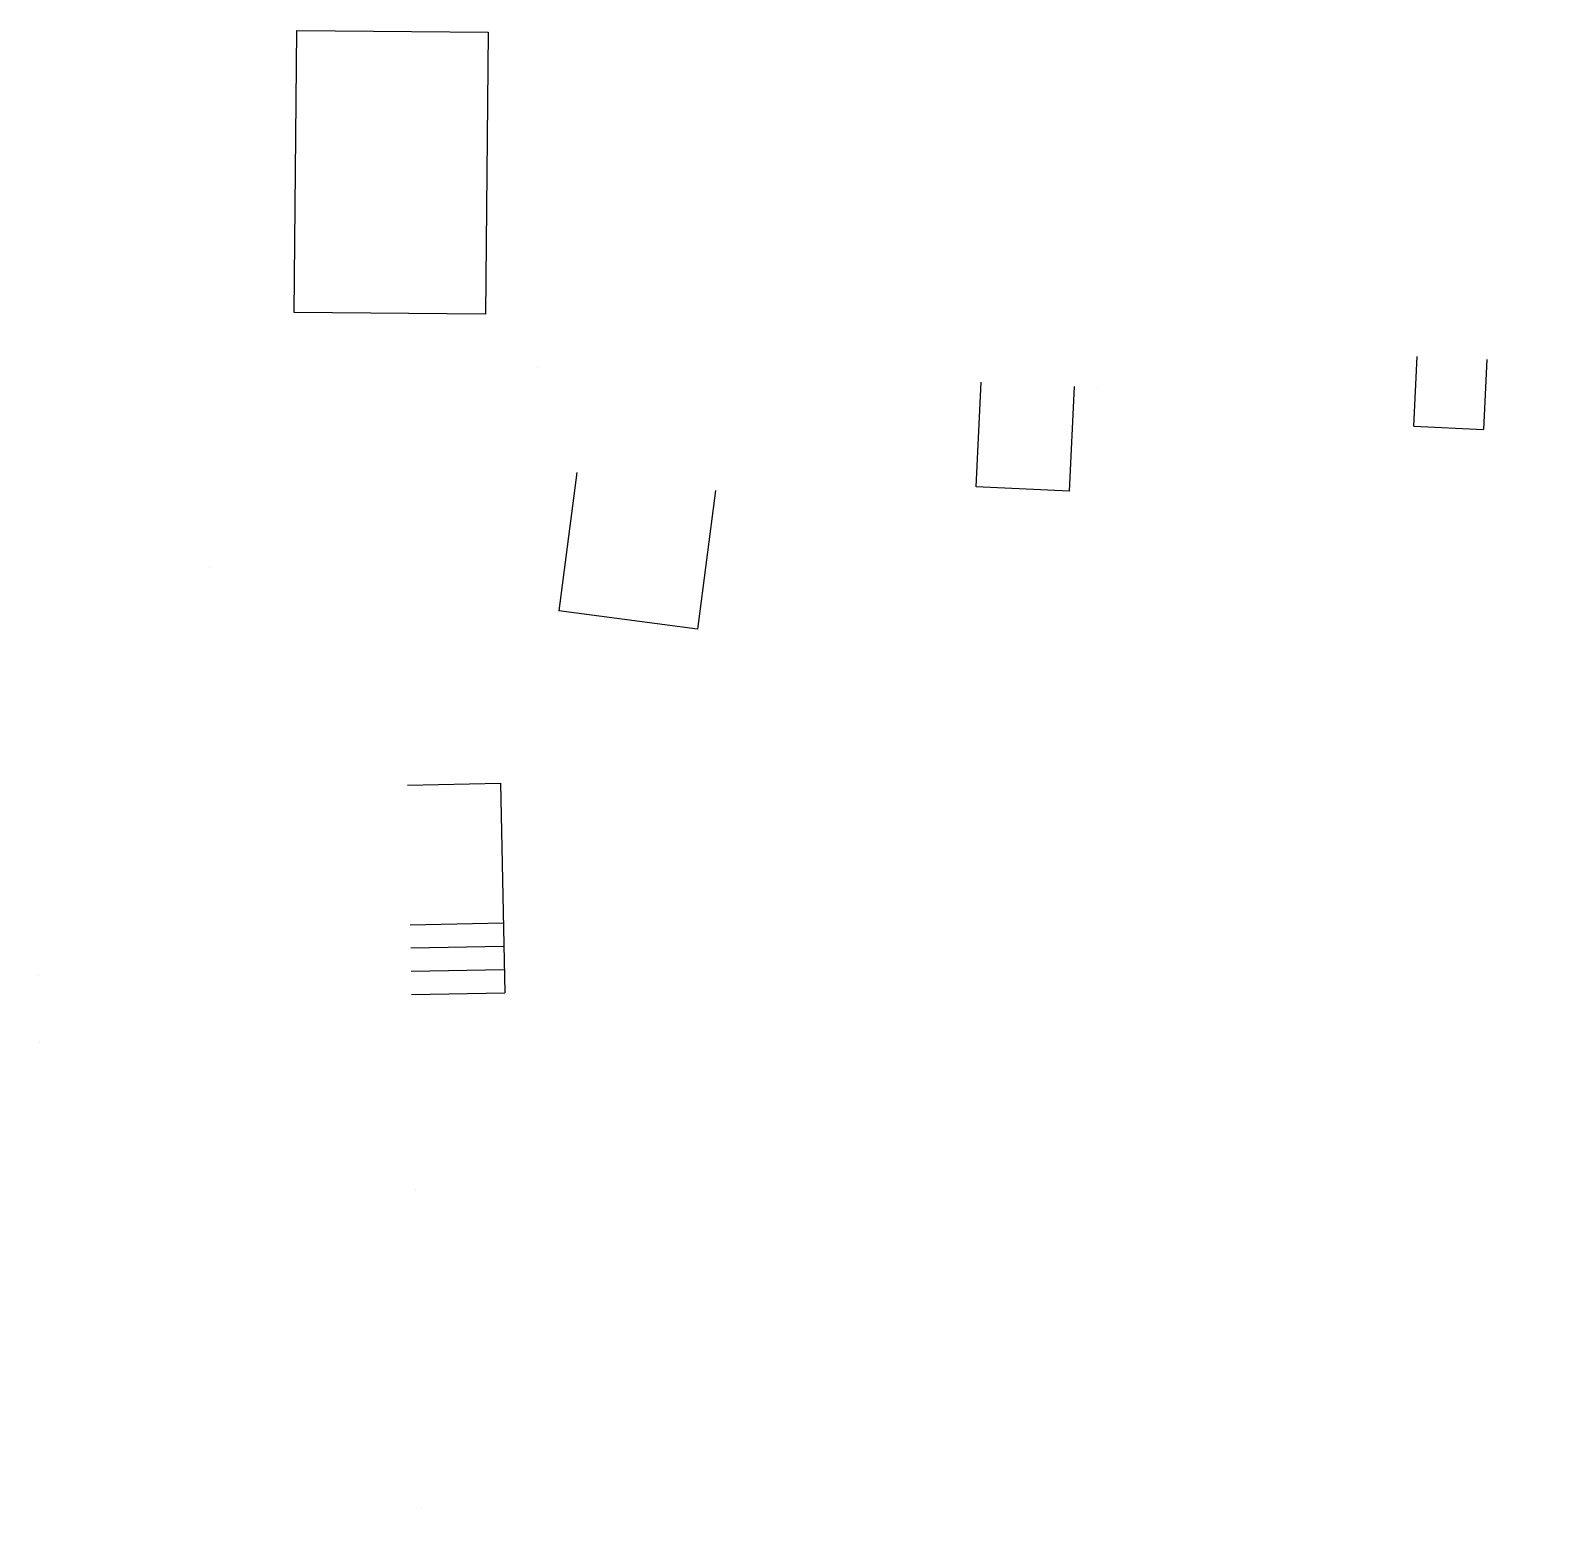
# Model space of a CAD drawing. Header units: inches. Extents: x -692 to 588, y 0 to 2707.
# Drawn here: x -692 to 93, y 1932 to 2707 of the extents above; entities that cross this region are included whole.
import ezdxf

# ---------------------------------------------------------------- set-up
doc = ezdxf.new("R2010")
doc.units = ezdxf.units.IN
doc.header["$LTSCALE"] = 50
doc.header["$MEASUREMENT"] = 0
doc.layers.add('A-SITE', color=3, linetype='CONTINUOUS')

msp = doc.modelspace()

# ---------------------------------------------------------------- linework, layer by layer
at = {"layer": 'A-SITE'}
for p, q in [((-556.07, 2561.53), (-554.71, 2706.85)), ((-554.71, 2706.85), (-456.06, 2705.93)), ((-456.06, 2705.93), (-457.41, 2560.6)), ((-457.41, 2560.6), (-556.07, 2561.53)), ((20.76, 2502.9), (22.47, 2538.86)), ((58.43, 2537.15), (56.72, 2501.19)), ((-204.69, 2471.66), (-202.16, 2525.61)), ((-154.26, 2523.36), (-156.79, 2469.42)), ((20.76, 2502.9), (56.72, 2501.19)), ((-410.37, 2478.99), (-419.65, 2407.6)), ((-338.97, 2469.71), (-348.25, 2398.31)), ((-156.79, 2469.42), (-204.69, 2471.66)), ((-348.25, 2398.31), (-419.65, 2407.6)), ((-497.68, 2317.88), (-449.69, 2318.83)), ((-449.69, 2318.83), (-447.54, 2210.86)), ((-496.25, 2245.89), (-448.26, 2246.85)), ((-496.01, 2233.9), (-448.02, 2234.85)), ((-495.77, 2221.9), (-447.78, 2222.85)), ((-495.53, 2209.9), (-447.54, 2210.86))]:
    msp.add_line(p, q, dxfattribs=at)
at = {"layer": 'A-SITE', "const_width": 0.0001}
for points in [[(-410.37, 2478.99), (-434.21, 2482.1), (-421.01, 2664.39), (-301.43, 2655.73), (-315.12, 2466.61), (-338.97, 2469.71)], [(-202.17, 2525.61), (-269.89, 2528.78), (-264.27, 2648.99), (-80.88, 2640.41), (-86.53, 2520.18), (-154.26, 2523.36)], [(22.47, 2538.86), (-7.72, 2540.31), (-3.53, 2627.96), (92.8, 2623.36), (88.63, 2535.71), (58.43, 2537.15)]]:
    msp.add_lwpolyline(points, dxfattribs=at)
msp.add_lwpolyline([(-677.59, 1708.16), (-485.62, 1711.98), (-499.95, 2431.83), (-691.91, 2428.01)], close=True, dxfattribs=at)

doc.saveas('drawing.dxf')
